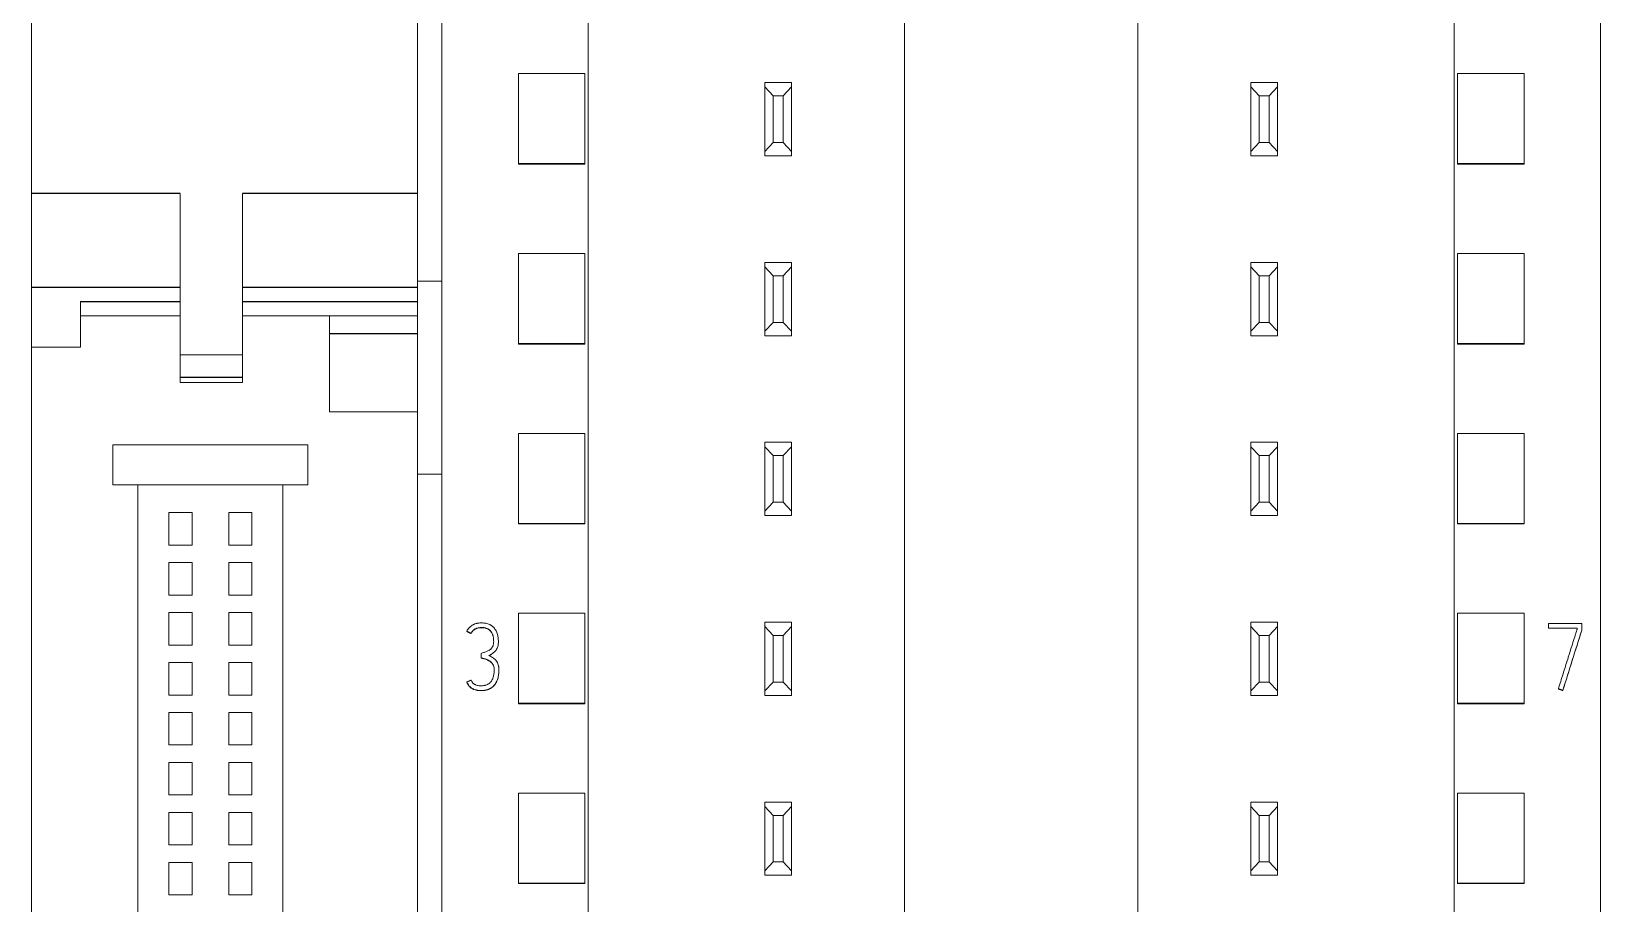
# Model space of a CAD drawing. Header units: millimetres. Extents: x 0 to 594, y 0 to 420.
# Drawn here: x 90.12 to 137.24, y 288.75 to 314.94 of the extents above; entities that cross this region are included whole.
import ezdxf

# ---------------------------------------------------------------- set-up
doc = ezdxf.new("R2010")
doc.units = ezdxf.units.MM
doc.layers.add('1', color=7, linetype='Continuous')

msp = doc.modelspace()

# ---------------------------------------------------------------- linework, layer by layer
at = {"layer": '1', "color": 7, "linetype": 'Continuous', "lineweight": 13}
for p, q in [((102.444, 365.882), (102.444, 252.464)), ((137.244, 365.882), (137.244, 252.464)), ((106.844, 363.601), (106.844, 254.786)), ((132.844, 254.786), (132.844, 363.601)), ((116.344, 257.501), (116.344, 358.401)), ((123.344, 358.401), (123.344, 257.501)), ((101.719, 325.502), (101.719, 307.435)), ((90.119, 325.01), (90.119, 310.066)), ((104.744, 310.97), (104.744, 313.672)), ((106.744, 313.672), (104.744, 313.672)), ((106.744, 310.97), (106.744, 313.672)), ((112.144, 313.401), (112.944, 313.401)), ((112.144, 313.268), (112.144, 313.401)), ((112.944, 313.401), (112.944, 313.268)), ((126.744, 313.401), (127.544, 313.401)), ((126.744, 313.268), (126.744, 313.401)), ((127.544, 313.401), (127.544, 313.268)), ((132.944, 310.97), (132.944, 313.672)), ((132.944, 313.672), (134.944, 313.672)), ((134.944, 310.97), (134.944, 313.672)), ((112.394, 313.001), (112.144, 313.268)), ((112.144, 311.335), (112.144, 313.268)), ((112.694, 313.001), (112.394, 313.001)), ((112.394, 313.001), (112.394, 311.601)), ((112.944, 313.268), (112.694, 313.001)), ((112.694, 311.601), (112.694, 313.001)), ((112.944, 313.268), (112.944, 311.335)), ((126.744, 311.335), (126.744, 313.268)), ((126.994, 313.001), (126.744, 313.268)), ((127.294, 313.001), (126.994, 313.001)), ((126.994, 313.001), (126.994, 311.601)), ((127.544, 313.268), (127.294, 313.001)), ((127.294, 311.601), (127.294, 313.001)), ((127.544, 313.268), (127.544, 311.335)), ((112.144, 311.335), (112.394, 311.601)), ((112.394, 311.601), (112.694, 311.601)), ((112.694, 311.601), (112.944, 311.335)), ((126.744, 311.335), (126.994, 311.601)), ((126.994, 311.601), (127.294, 311.601)), ((127.294, 311.601), (127.544, 311.335)), ((112.144, 311.201), (112.144, 311.335)), ((112.944, 311.201), (112.144, 311.201)), ((112.944, 311.335), (112.944, 311.201)), ((126.744, 311.201), (126.744, 311.335)), ((127.544, 311.201), (126.744, 311.201)), ((127.544, 311.335), (127.544, 311.201)), ((104.744, 310.951), (104.744, 310.97)), ((106.744, 310.97), (104.744, 310.97)), ((106.744, 310.951), (104.744, 310.951)), ((106.744, 310.951), (106.744, 310.97)), ((132.944, 310.951), (132.944, 310.97)), ((132.944, 310.97), (134.944, 310.97)), ((132.944, 310.951), (134.944, 310.951)), ((134.944, 310.951), (134.944, 310.97)), ((94.584, 310.066), (94.584, 305.23)), ((96.454, 310.066), (96.454, 305.23)), ((104.744, 305.569), (104.744, 308.27)), ((106.744, 308.27), (104.744, 308.27)), ((106.744, 305.569), (106.744, 308.27)), ((132.944, 305.569), (132.944, 308.27)), ((132.944, 308.27), (134.944, 308.27)), ((134.944, 305.569), (134.944, 308.27)), ((112.144, 308.001), (112.944, 308.001)), ((112.144, 307.868), (112.144, 308.001)), ((112.394, 307.601), (112.144, 307.868)), ((112.144, 305.935), (112.144, 307.868)), ((112.944, 307.868), (112.694, 307.601)), ((112.944, 308.001), (112.944, 307.868)), ((112.944, 307.868), (112.944, 305.935)), ((126.744, 308.001), (127.544, 308.001)), ((126.744, 307.868), (126.744, 308.001)), ((126.994, 307.601), (126.744, 307.868)), ((126.744, 305.935), (126.744, 307.868)), ((127.544, 307.868), (127.294, 307.601)), ((127.544, 308.001), (127.544, 307.868)), ((127.544, 307.868), (127.544, 305.935)), ((101.719, 307.435), (101.719, 301.645)), ((102.444, 307.435), (101.719, 307.435)), ((112.694, 307.601), (112.394, 307.601)), ((112.394, 307.601), (112.394, 306.201)), ((112.694, 306.201), (112.694, 307.601)), ((127.294, 307.601), (126.994, 307.601)), ((126.994, 307.601), (126.994, 306.201)), ((127.294, 306.201), (127.294, 307.601)), ((90.119, 307.247), (90.119, 305.454)), ((91.592, 305.454), (91.592, 306.824)), ((91.592, 306.401), (94.584, 306.401)), ((91.592, 306.401), (94.584, 306.401)), ((96.454, 306.401), (99.07, 306.401)), ((96.454, 306.401), (101.719, 306.401)), ((99.07, 305.863), (99.07, 306.401)), ((99.07, 306.401), (101.719, 306.401)), ((99.07, 303.516), (99.07, 305.863)), ((112.144, 305.935), (112.394, 306.201)), ((112.144, 305.801), (112.144, 305.935)), ((112.394, 306.201), (112.694, 306.201)), ((112.694, 306.201), (112.944, 305.935)), ((112.944, 305.935), (112.944, 305.801)), ((126.744, 305.935), (126.994, 306.201)), ((126.744, 305.801), (126.744, 305.935)), ((126.994, 306.201), (127.294, 306.201)), ((127.294, 306.201), (127.544, 305.935)), ((127.544, 305.935), (127.544, 305.801)), ((90.119, 305.454), (90.119, 268.101)), ((91.592, 305.454), (90.119, 305.454)), ((104.744, 305.551), (104.744, 305.569)), ((106.744, 305.569), (104.744, 305.569)), ((106.744, 305.551), (104.744, 305.551)), ((106.744, 305.551), (106.744, 305.569)), ((112.944, 305.801), (112.144, 305.801)), ((127.544, 305.801), (126.744, 305.801)), ((132.944, 305.551), (132.944, 305.569)), ((132.944, 305.569), (134.944, 305.569)), ((132.944, 305.551), (134.944, 305.551)), ((134.944, 305.551), (134.944, 305.569)), ((94.584, 305.23), (94.584, 304.553)), ((94.584, 305.23), (96.454, 305.23)), ((96.454, 305.23), (96.454, 304.553)), ((94.584, 304.401), (96.454, 304.401)), ((99.07, 303.516), (101.719, 303.516)), ((104.744, 300.167), (104.744, 302.869)), ((106.744, 302.869), (104.744, 302.869)), ((106.744, 300.167), (106.744, 302.869)), ((112.144, 302.601), (112.944, 302.601)), ((112.144, 302.468), (112.144, 302.601)), ((112.944, 302.601), (112.944, 302.468)), ((126.744, 302.601), (127.544, 302.601)), ((126.744, 302.468), (126.744, 302.601)), ((127.544, 302.601), (127.544, 302.468)), ((132.944, 300.167), (132.944, 302.869)), ((132.944, 302.869), (134.944, 302.869)), ((134.944, 300.167), (134.944, 302.869)), ((92.569, 302.526), (92.569, 301.326)), ((98.419, 302.526), (92.569, 302.526)), ((98.419, 301.326), (98.419, 302.526)), ((112.144, 300.535), (112.144, 302.468)), ((112.394, 302.201), (112.144, 302.468)), ((112.394, 302.201), (112.394, 300.801)), ((112.694, 302.201), (112.394, 302.201)), ((112.944, 302.468), (112.694, 302.201)), ((112.694, 300.801), (112.694, 302.201)), ((112.944, 302.468), (112.944, 300.535)), ((126.744, 300.535), (126.744, 302.468)), ((126.994, 302.201), (126.744, 302.468)), ((126.994, 302.201), (126.994, 300.801)), ((127.294, 302.201), (126.994, 302.201)), ((127.544, 302.468), (127.294, 302.201)), ((127.294, 300.801), (127.294, 302.201)), ((127.544, 302.468), (127.544, 300.535)), ((101.719, 301.645), (101.719, 268.075)), ((102.444, 301.645), (101.719, 301.645)), ((92.569, 301.326), (98.419, 301.326)), ((92.569, 301.326), (92.569, 301.326)), ((92.569, 301.326), (93.319, 301.326)), ((93.319, 301.326), (93.319, 271.376)), ((93.319, 301.326), (93.319, 301.326)), ((97.669, 301.326), (93.319, 301.326)), ((97.669, 271.376), (97.669, 301.326)), ((97.669, 301.326), (97.669, 301.326)), ((97.669, 301.326), (98.419, 301.326)), ((98.419, 301.326), (98.419, 301.326)), ((112.144, 300.535), (112.394, 300.801)), ((112.394, 300.801), (112.694, 300.801)), ((112.694, 300.801), (112.944, 300.535)), ((126.744, 300.535), (126.994, 300.801)), ((126.994, 300.801), (127.294, 300.801)), ((127.294, 300.801), (127.544, 300.535)), ((94.244, 300.489), (94.244, 300.489)), ((94.244, 300.489), (94.944, 300.489)), ((94.244, 299.514), (94.244, 300.489)), ((94.244, 300.489), (94.944, 300.489)), ((94.944, 300.489), (94.944, 300.489)), ((94.944, 300.489), (94.944, 299.514)), ((96.044, 300.489), (96.044, 300.489)), ((96.044, 300.489), (96.744, 300.489)), ((96.044, 299.514), (96.044, 300.489)), ((96.044, 300.489), (96.744, 300.489)), ((96.744, 300.489), (96.744, 300.489)), ((96.744, 300.489), (96.744, 299.514)), ((112.144, 300.401), (112.144, 300.535)), ((112.944, 300.401), (112.144, 300.401)), ((112.944, 300.535), (112.944, 300.401)), ((126.744, 300.401), (126.744, 300.535)), ((127.544, 300.401), (126.744, 300.401)), ((127.544, 300.535), (127.544, 300.401)), ((104.744, 300.151), (104.744, 300.167)), ((106.744, 300.167), (104.744, 300.167)), ((106.744, 300.151), (104.744, 300.151)), ((106.744, 300.151), (106.744, 300.167)), ((132.944, 300.151), (132.944, 300.167)), ((132.944, 300.167), (134.944, 300.167)), ((132.944, 300.151), (134.944, 300.151)), ((134.944, 300.151), (134.944, 300.167)), ((94.944, 299.514), (94.244, 299.514)), ((96.744, 299.514), (96.044, 299.514)), ((94.244, 298.989), (94.244, 298.989)), ((94.244, 298.989), (94.944, 298.989)), ((94.244, 298.014), (94.244, 298.989)), ((94.244, 298.989), (94.944, 298.989)), ((94.944, 298.989), (94.944, 298.989)), ((94.944, 298.989), (94.944, 298.014)), ((96.044, 298.989), (96.044, 298.989)), ((96.044, 298.989), (96.744, 298.989)), ((96.044, 298.014), (96.044, 298.989)), ((96.044, 298.989), (96.744, 298.989)), ((96.744, 298.989), (96.744, 298.989)), ((96.744, 298.989), (96.744, 298.014)), ((94.944, 298.014), (94.244, 298.014)), ((96.744, 298.014), (96.044, 298.014)), ((94.244, 297.489), (94.244, 297.489)), ((94.244, 297.489), (94.944, 297.489)), ((94.244, 296.514), (94.244, 297.489)), ((94.244, 297.489), (94.944, 297.489)), ((94.944, 297.489), (94.944, 297.489)), ((94.944, 297.489), (94.944, 296.514)), ((96.044, 297.489), (96.044, 297.489)), ((96.044, 297.489), (96.744, 297.489)), ((96.044, 296.514), (96.044, 297.489)), ((96.044, 297.489), (96.744, 297.489)), ((96.744, 297.489), (96.744, 297.489)), ((96.744, 297.489), (96.744, 296.514)), ((104.744, 294.766), (104.744, 297.467)), ((106.744, 297.467), (104.744, 297.467)), ((106.744, 294.766), (106.744, 297.467)), ((132.944, 294.766), (132.944, 297.467)), ((132.944, 297.467), (134.944, 297.467)), ((134.944, 294.766), (134.944, 297.467)), ((103.197, 296.929), (103.197, 296.923)), ((112.144, 297.201), (112.944, 297.201)), ((112.144, 297.068), (112.144, 297.201)), ((112.144, 295.135), (112.144, 297.068)), ((112.394, 296.801), (112.144, 297.068)), ((112.944, 297.068), (112.694, 296.801)), ((112.944, 297.201), (112.944, 297.068)), ((112.944, 297.068), (112.944, 295.135)), ((126.744, 297.201), (127.544, 297.201)), ((126.744, 297.068), (126.744, 297.201)), ((126.994, 296.801), (126.744, 297.068)), ((126.744, 295.135), (126.744, 297.068)), ((127.544, 297.068), (127.294, 296.801)), ((127.544, 297.201), (127.544, 297.068)), ((127.544, 297.068), (127.544, 295.135)), ((135.679, 297.023), (135.679, 297.165)), ((135.679, 297.165), (136.678, 297.165)), ((135.679, 297.023), (135.679, 297.017)), ((136.539, 297.023), (135.679, 297.023)), ((135.679, 297.017), (136.539, 297.017)), ((136.539, 296.985), (136.539, 297.023)), ((136.678, 297.165), (136.678, 296.962)), ((136.678, 296.962), (136.678, 296.956)), ((94.944, 296.514), (94.244, 296.514)), ((96.744, 296.514), (96.044, 296.514)), ((103.325, 296.865), (103.325, 296.859)), ((104.143, 296.611), (104.143, 296.617)), ((112.394, 296.801), (112.394, 295.401)), ((112.694, 296.801), (112.394, 296.801)), ((112.694, 295.401), (112.694, 296.801)), ((127.294, 296.801), (126.994, 296.801)), ((126.994, 296.801), (126.994, 295.401)), ((127.294, 295.401), (127.294, 296.801)), ((94.244, 295.989), (94.244, 295.989)), ((94.244, 295.989), (94.944, 295.989)), ((94.244, 295.014), (94.244, 295.989)), ((94.244, 295.989), (94.944, 295.989)), ((94.944, 295.989), (94.944, 295.989)), ((94.944, 295.989), (94.944, 295.014)), ((96.044, 295.989), (96.044, 295.989)), ((96.044, 295.989), (96.744, 295.989)), ((96.044, 295.014), (96.044, 295.989)), ((96.044, 295.989), (96.744, 295.989)), ((96.744, 295.989), (96.744, 295.989)), ((96.744, 295.989), (96.744, 295.014)), ((103.622, 296.264), (103.622, 296.258)), ((103.63, 296.126), (103.63, 296.119)), ((104.16, 295.758), (104.16, 295.764)), ((94.944, 295.014), (94.244, 295.014)), ((96.744, 295.014), (96.044, 295.014)), ((103.197, 295.403), (103.197, 295.396)), ((112.144, 295.135), (112.394, 295.401)), ((112.144, 295.001), (112.144, 295.135)), ((112.394, 295.401), (112.694, 295.401)), ((112.694, 295.401), (112.944, 295.135)), ((112.944, 295.135), (112.944, 295.001)), ((126.744, 295.135), (126.994, 295.401)), ((126.744, 295.001), (126.744, 295.135)), ((126.994, 295.401), (127.294, 295.401)), ((127.294, 295.401), (127.544, 295.135)), ((127.544, 295.135), (127.544, 295.001)), ((135.976, 295.2), (135.976, 295.194)), ((136.109, 295.156), (136.109, 295.15)), ((104.744, 294.751), (104.744, 294.766)), ((106.744, 294.766), (104.744, 294.766)), ((106.744, 294.751), (104.744, 294.751)), ((106.744, 294.751), (106.744, 294.766)), ((112.944, 295.001), (112.144, 295.001)), ((127.544, 295.001), (126.744, 295.001)), ((132.944, 294.751), (132.944, 294.766)), ((132.944, 294.766), (134.944, 294.766)), ((132.944, 294.751), (134.944, 294.751)), ((134.944, 294.751), (134.944, 294.766)), ((94.244, 294.489), (94.244, 294.489)), ((94.244, 294.489), (94.944, 294.489)), ((94.244, 293.514), (94.244, 294.489)), ((94.244, 294.489), (94.944, 294.489)), ((94.944, 294.489), (94.944, 294.489)), ((94.944, 294.489), (94.944, 293.514)), ((96.044, 294.489), (96.044, 294.489)), ((96.044, 294.489), (96.744, 294.489)), ((96.044, 293.514), (96.044, 294.489)), ((96.044, 294.489), (96.744, 294.489)), ((96.744, 294.489), (96.744, 294.489)), ((96.744, 294.489), (96.744, 293.514)), ((94.944, 293.514), (94.244, 293.514)), ((96.744, 293.514), (96.044, 293.514)), ((94.244, 292.989), (94.244, 292.989)), ((94.244, 292.989), (94.944, 292.989)), ((94.244, 292.014), (94.244, 292.989)), ((94.244, 292.989), (94.944, 292.989)), ((94.944, 292.989), (94.944, 292.989)), ((94.944, 292.989), (94.944, 292.014)), ((96.044, 292.989), (96.044, 292.989)), ((96.044, 292.989), (96.744, 292.989)), ((96.044, 292.014), (96.044, 292.989)), ((96.044, 292.989), (96.744, 292.989)), ((96.744, 292.989), (96.744, 292.989)), ((96.744, 292.989), (96.744, 292.014)), ((94.944, 292.014), (94.244, 292.014)), ((96.744, 292.014), (96.044, 292.014)), ((104.744, 289.364), (104.744, 292.066)), ((106.744, 292.066), (104.744, 292.066)), ((106.744, 289.364), (106.744, 292.066)), ((112.144, 291.801), (112.944, 291.801)), ((112.144, 291.668), (112.144, 291.801)), ((112.944, 291.801), (112.944, 291.668)), ((126.744, 291.801), (127.544, 291.801)), ((126.744, 291.668), (126.744, 291.801)), ((127.544, 291.801), (127.544, 291.668)), ((132.944, 289.364), (132.944, 292.066)), ((132.944, 292.066), (134.944, 292.066)), ((134.944, 289.364), (134.944, 292.066)), ((94.244, 291.489), (94.244, 291.489)), ((94.244, 291.489), (94.944, 291.489)), ((94.244, 290.514), (94.244, 291.489)), ((94.244, 291.489), (94.944, 291.489)), ((94.944, 291.489), (94.944, 291.489)), ((94.944, 291.489), (94.944, 290.514)), ((96.044, 291.489), (96.044, 291.489)), ((96.044, 291.489), (96.744, 291.489)), ((96.044, 290.514), (96.044, 291.489)), ((96.044, 291.489), (96.744, 291.489)), ((96.744, 291.489), (96.744, 291.489)), ((96.744, 291.489), (96.744, 290.514)), ((112.144, 289.735), (112.144, 291.668)), ((112.394, 291.401), (112.144, 291.668)), ((112.394, 291.401), (112.394, 290.001)), ((112.694, 291.401), (112.394, 291.401)), ((112.944, 291.668), (112.694, 291.401)), ((112.694, 290.001), (112.694, 291.401)), ((112.944, 291.668), (112.944, 289.735)), ((126.994, 291.401), (126.744, 291.668)), ((126.744, 289.735), (126.744, 291.668)), ((127.294, 291.401), (126.994, 291.401)), ((126.994, 291.401), (126.994, 290.001)), ((127.544, 291.668), (127.294, 291.401)), ((127.294, 290.001), (127.294, 291.401)), ((127.544, 291.668), (127.544, 289.735)), ((94.944, 290.514), (94.244, 290.514)), ((96.744, 290.514), (96.044, 290.514)), ((94.244, 289.989), (94.244, 289.989)), ((94.244, 289.989), (94.944, 289.989)), ((94.244, 289.014), (94.244, 289.989)), ((94.244, 289.989), (94.944, 289.989)), ((94.944, 289.989), (94.944, 289.989)), ((94.944, 289.989), (94.944, 289.014)), ((96.044, 289.989), (96.044, 289.989)), ((96.044, 289.989), (96.744, 289.989)), ((96.044, 289.014), (96.044, 289.989)), ((96.044, 289.989), (96.744, 289.989)), ((96.744, 289.989), (96.744, 289.989)), ((96.744, 289.989), (96.744, 289.014)), ((112.144, 289.735), (112.394, 290.001)), ((112.394, 290.001), (112.694, 290.001)), ((112.694, 290.001), (112.944, 289.735)), ((126.744, 289.735), (126.994, 290.001)), ((126.994, 290.001), (127.294, 290.001)), ((127.294, 290.001), (127.544, 289.735)), ((104.744, 289.351), (104.744, 289.364)), ((106.744, 289.364), (104.744, 289.364)), ((106.744, 289.351), (104.744, 289.351)), ((106.744, 289.351), (106.744, 289.364)), ((112.144, 289.601), (112.144, 289.735)), ((112.944, 289.601), (112.144, 289.601)), ((112.944, 289.735), (112.944, 289.601)), ((126.744, 289.601), (126.744, 289.735)), ((127.544, 289.601), (126.744, 289.601)), ((127.544, 289.735), (127.544, 289.601)), ((132.944, 289.351), (132.944, 289.364)), ((132.944, 289.364), (134.944, 289.364)), ((132.944, 289.351), (134.944, 289.351)), ((134.944, 289.351), (134.944, 289.364)), ((94.944, 289.014), (94.244, 289.014)), ((96.744, 289.014), (96.044, 289.014))]:
    msp.add_line(p, q, dxfattribs=at)
at = {"layer": '1', "color": 7, "linetype": 'Continuous', "lineweight": 25}
for p, q in [((94.584, 310.066), (90.119, 310.066)), ((101.719, 310.066), (96.454, 310.066)), ((94.584, 307.247), (90.119, 307.247)), ((91.592, 306.824), (94.584, 306.824)), ((101.719, 307.247), (96.454, 307.247)), ((96.454, 306.824), (101.719, 306.824)), ((99.07, 305.863), (101.719, 305.863)), ((94.584, 304.553), (96.454, 304.553))]:
    msp.add_line(p, q, dxfattribs=at)
at = {"layer": '1', "color": 7, "linetype": 'Continuous', "lineweight": 13}
for centre, major_axis, ratio, start_param, end_param in [((140.183, 246.354), (313.459, 998.518), 0.017697, 1.525648, 1.527459), ((140.226, 245.825), (315.11, 1003.805), 0.017792, 1.525423, 1.527225)]:
    msp.add_ellipse(centre, major_axis=major_axis, ratio=ratio, start_param=start_param, end_param=end_param, dxfattribs=at)
for points in [[(90.119, 310.066), (90.119, 309.545), (90.119, 308.398), (90.119, 307.487), (90.119, 307.247)], [(94.584, 304.553), (94.584, 304.52), (94.584, 304.463), (94.584, 304.413), (94.584, 304.401), (94.584, 304.401)], [(96.454, 304.553), (96.454, 304.52), (96.454, 304.463), (96.454, 304.413), (96.454, 304.401), (96.454, 304.401)]]:
    msp.add_open_spline(points, degree=3, dxfattribs=at)
for points, knots in [([(103.197, 296.929), (103.205, 296.948), (103.225, 296.983), (103.25, 297.015), (103.27, 297.038), (103.277, 297.045), (103.292, 297.059), (103.299, 297.066), (103.323, 297.085), (103.339, 297.096), (103.365, 297.112), (103.374, 297.117), (103.392, 297.127), (103.401, 297.131), (103.429, 297.144), (103.448, 297.15), (103.477, 297.159), (103.486, 297.161), (103.506, 297.166), (103.516, 297.168), (103.546, 297.173), (103.586, 297.178), (103.626, 297.179), (103.666, 297.178), (103.686, 297.177), (103.727, 297.174), (103.747, 297.171), (103.787, 297.163), (103.806, 297.158), (103.844, 297.146), (103.863, 297.139), (103.891, 297.126), (103.9, 297.121), (103.917, 297.111), (103.926, 297.106), (103.951, 297.089), (103.967, 297.077), (103.989, 297.057), (103.996, 297.049), (104.01, 297.035), (104.017, 297.027), (104.036, 297.004), (104.048, 296.987), (104.069, 296.953), (104.078, 296.935), (104.103, 296.88), (104.115, 296.841), (104.128, 296.783), (104.132, 296.763), (104.137, 296.723), (104.139, 296.703), (104.142, 296.663), (104.143, 296.642), (104.143, 296.602), (104.143, 296.582), (104.14, 296.542), (104.138, 296.522), (104.129, 296.482), (104.124, 296.463), (104.109, 296.425), (104.1, 296.407), (104.085, 296.381), (104.08, 296.372), (104.068, 296.356), (104.062, 296.348), (104.042, 296.325), (104.028, 296.311), (104.005, 296.291), (103.998, 296.284), (103.981, 296.272), (103.973, 296.266), (103.948, 296.249), (103.931, 296.239), (103.896, 296.219), (103.878, 296.209), (103.86, 296.2)], [0, 0, 0, 0, 0.03125, 0.0625, 0.0625, 0.078125, 0.078125, 0.09375, 0.09375, 0.125, 0.125, 0.140625, 0.140625, 0.15625, 0.15625, 0.1875, 0.1875, 0.203125, 0.203125, 0.21875, 0.21875, 0.25, 0.28125, 0.28125, 0.3125, 0.3125, 0.34375, 0.34375, 0.375, 0.375, 0.40625, 0.40625, 0.421875, 0.421875, 0.4375, 0.4375, 0.46875, 0.46875, 0.484375, 0.484375, 0.5, 0.5, 0.53125, 0.53125, 0.5625, 0.5625, 0.625, 0.625, 0.65625, 0.65625, 0.6875, 0.6875, 0.71875, 0.71875, 0.75, 0.75, 0.78125, 0.78125, 0.8125, 0.8125, 0.84375, 0.84375, 0.859375, 0.859375, 0.875, 0.875, 0.90625, 0.90625, 0.921875, 0.921875, 0.9375, 0.9375, 0.96875, 0.96875, 1, 1, 1, 1]), ([(103.622, 296.264), (103.653, 296.273), (103.685, 296.283), (103.748, 296.303), (103.779, 296.313), (103.824, 296.333), (103.839, 296.341), (103.867, 296.358), (103.881, 296.367), (103.901, 296.382), (103.907, 296.388), (103.919, 296.399), (103.925, 296.405), (103.941, 296.423), (103.951, 296.436), (103.965, 296.457), (103.969, 296.464), (103.976, 296.479), (103.98, 296.487), (103.989, 296.51), (103.993, 296.526), (103.999, 296.558), (104, 296.575), (104.002, 296.608), (104.002, 296.624), (104.001, 296.673), (103.999, 296.706), (103.991, 296.755), (103.988, 296.771), (103.981, 296.795), (103.979, 296.803), (103.974, 296.819), (103.971, 296.827), (103.962, 296.85), (103.954, 296.865), (103.938, 296.894), (103.929, 296.908), (103.909, 296.934), (103.898, 296.946), (103.88, 296.963), (103.874, 296.969), (103.861, 296.979), (103.854, 296.984), (103.833, 296.998), (103.818, 297.006), (103.787, 297.018), (103.772, 297.023), (103.739, 297.031), (103.723, 297.034), (103.69, 297.038), (103.673, 297.039), (103.64, 297.04), (103.624, 297.04), (103.59, 297.038), (103.574, 297.036), (103.541, 297.031), (103.525, 297.027), (103.501, 297.02), (103.493, 297.018), (103.477, 297.012), (103.47, 297.008), (103.455, 297.001), (103.447, 296.997), (103.433, 296.989), (103.426, 296.984), (103.406, 296.97), (103.393, 296.959), (103.37, 296.935), (103.359, 296.922), (103.341, 296.895), (103.332, 296.88), (103.325, 296.865)], [0, 0, 0, 0, 0.0625, 0.0625, 0.125, 0.125, 0.15625, 0.15625, 0.1875, 0.1875, 0.203125, 0.203125, 0.21875, 0.21875, 0.25, 0.25, 0.265625, 0.265625, 0.28125, 0.28125, 0.3125, 0.3125, 0.34375, 0.34375, 0.375, 0.375, 0.4375, 0.4375, 0.46875, 0.46875, 0.484375, 0.484375, 0.5, 0.5, 0.53125, 0.53125, 0.5625, 0.5625, 0.59375, 0.59375, 0.609375, 0.609375, 0.625, 0.625, 0.65625, 0.65625, 0.6875, 0.6875, 0.71875, 0.71875, 0.75, 0.75, 0.78125, 0.78125, 0.8125, 0.8125, 0.84375, 0.84375, 0.859375, 0.859375, 0.875, 0.875, 0.890625, 0.890625, 0.90625, 0.90625, 0.9375, 0.9375, 0.96875, 0.96875, 1, 1, 1, 1]), ([(103.325, 296.859), (103.332, 296.874), (103.34, 296.888), (103.359, 296.915), (103.369, 296.928), (103.386, 296.946), (103.392, 296.952), (103.405, 296.963), (103.412, 296.968), (103.425, 296.977), (103.432, 296.982), (103.446, 296.991), (103.453, 296.994), (103.475, 297.005), (103.491, 297.011), (103.523, 297.021), (103.539, 297.024), (103.572, 297.03), (103.588, 297.031), (103.621, 297.034), (103.638, 297.034), (103.687, 297.033), (103.72, 297.03), (103.761, 297.02), (103.769, 297.018), (103.785, 297.013), (103.792, 297.01), (103.815, 297.001), (103.83, 296.993), (103.851, 296.98), (103.858, 296.975), (103.871, 296.965), (103.878, 296.959), (103.896, 296.942), (103.907, 296.93), (103.922, 296.91), (103.927, 296.904), (103.936, 296.89), (103.949, 296.869), (103.96, 296.847), (103.973, 296.816), (103.978, 296.8), (103.986, 296.77), (103.989, 296.757), (103.992, 296.743)], [0, 0, 0, 0, 0.055989, 0.055989, 0.111979, 0.111979, 0.139974, 0.139974, 0.167968, 0.167968, 0.195963, 0.195963, 0.223958, 0.223958, 0.279947, 0.279947, 0.335937, 0.335937, 0.391926, 0.391926, 0.447916, 0.447916, 0.559895, 0.559895, 0.587889, 0.587889, 0.615884, 0.615884, 0.671874, 0.671874, 0.699868, 0.699868, 0.727863, 0.727863, 0.783853, 0.783853, 0.811847, 0.811847, 0.839842, 0.895832, 0.895832, 0.951821, 0.951821, 1, 1, 1, 1]), ([(135.976, 295.2), (136.023, 295.349), (136.07, 295.498), (136.14, 295.721), (136.163, 295.795), (136.209, 295.944), (136.233, 296.019), (136.268, 296.13), (136.28, 296.167), (136.303, 296.242), (136.315, 296.279), (136.35, 296.39), (136.373, 296.465), (136.42, 296.613), (136.443, 296.688), (136.479, 296.799), (136.49, 296.836), (136.508, 296.892), (136.514, 296.911), (136.523, 296.938), (136.526, 296.948), (136.532, 296.966), (136.536, 296.975), (136.539, 296.985)], [0, 0, 0, 0, 0.25, 0.25, 0.375, 0.375, 0.5, 0.5, 0.5625, 0.5625, 0.625, 0.625, 0.75, 0.75, 0.875, 0.875, 0.9375, 0.9375, 0.96875, 0.96875, 0.984375, 0.984375, 1, 1, 1, 1]), ([(104.138, 296.521), (104.139, 296.532), (104.14, 296.543), (104.143, 296.573), (104.143, 296.591), (104.143, 296.61)], [0, 0, 0, 0, 0.372922, 0.372922, 1, 1, 1, 1]), ([(103.86, 296.2), (103.879, 296.191), (103.897, 296.181), (103.934, 296.16), (103.952, 296.149), (103.987, 296.126), (104.004, 296.114), (104.028, 296.093), (104.036, 296.086), (104.051, 296.071), (104.059, 296.064), (104.079, 296.04), (104.091, 296.023), (104.108, 295.996), (104.113, 295.986), (104.122, 295.967), (104.126, 295.957), (104.138, 295.928), (104.144, 295.908), (104.151, 295.877), (104.152, 295.867), (104.156, 295.846), (104.157, 295.835), (104.159, 295.804), (104.16, 295.783), (104.16, 295.741), (104.159, 295.72), (104.156, 295.678), (104.154, 295.657), (104.149, 295.615), (104.146, 295.595), (104.133, 295.533), (104.122, 295.493), (104.102, 295.445), (104.098, 295.435), (104.089, 295.416), (104.084, 295.406), (104.069, 295.378), (104.058, 295.361), (104.033, 295.327), (104.02, 295.31), (103.998, 295.288), (103.99, 295.28), (103.974, 295.266), (103.966, 295.259), (103.941, 295.24), (103.924, 295.228), (103.896, 295.213), (103.887, 295.208), (103.868, 295.199), (103.858, 295.194), (103.809, 295.175), (103.768, 295.164), (103.706, 295.155), (103.684, 295.153), (103.642, 295.15), (103.621, 295.15), (103.579, 295.151), (103.558, 295.152), (103.526, 295.155), (103.516, 295.157), (103.495, 295.16), (103.485, 295.162), (103.454, 295.17), (103.434, 295.176), (103.404, 295.188), (103.394, 295.192), (103.375, 295.201), (103.366, 295.206), (103.338, 295.223), (103.321, 295.235), (103.297, 295.255), (103.289, 295.262), (103.274, 295.277), (103.267, 295.285), (103.248, 295.31), (103.237, 295.328), (103.215, 295.364), (103.206, 295.383), (103.197, 295.403)], [0, 0, 0, 0, 0.03125, 0.03125, 0.0625, 0.0625, 0.09375, 0.09375, 0.109375, 0.109375, 0.125, 0.125, 0.15625, 0.15625, 0.171875, 0.171875, 0.1875, 0.1875, 0.21875, 0.21875, 0.234375, 0.234375, 0.25, 0.25, 0.28125, 0.28125, 0.3125, 0.3125, 0.34375, 0.34375, 0.375, 0.375, 0.4375, 0.4375, 0.453125, 0.453125, 0.46875, 0.46875, 0.5, 0.5, 0.53125, 0.53125, 0.546875, 0.546875, 0.5625, 0.5625, 0.59375, 0.59375, 0.609375, 0.609375, 0.625, 0.625, 0.6875, 0.6875, 0.71875, 0.71875, 0.75, 0.75, 0.78125, 0.78125, 0.796875, 0.796875, 0.8125, 0.8125, 0.84375, 0.84375, 0.859375, 0.859375, 0.875, 0.875, 0.90625, 0.90625, 0.921875, 0.921875, 0.9375, 0.9375, 0.96875, 0.96875, 1, 1, 1, 1]), ([(103.325, 295.461), (103.332, 295.445), (103.34, 295.429), (103.358, 295.4), (103.368, 295.386), (103.386, 295.367), (103.392, 295.361), (103.405, 295.35), (103.412, 295.345), (103.426, 295.335), (103.434, 295.33), (103.449, 295.322), (103.457, 295.319), (103.482, 295.309), (103.498, 295.304), (103.532, 295.297), (103.549, 295.295), (103.584, 295.292), (103.601, 295.292), (103.635, 295.292), (103.653, 295.292), (103.687, 295.295), (103.704, 295.298), (103.73, 295.302), (103.738, 295.304), (103.755, 295.308), (103.763, 295.311), (103.788, 295.319), (103.804, 295.325), (103.828, 295.337), (103.835, 295.341), (103.85, 295.35), (103.857, 295.355), (103.878, 295.37), (103.891, 295.381), (103.915, 295.406), (103.926, 295.42), (103.945, 295.449), (103.954, 295.464), (103.969, 295.495), (103.976, 295.511), (103.992, 295.56), (104, 295.594), (104.009, 295.645), (104.011, 295.662), (104.015, 295.696), (104.017, 295.714), (104.018, 295.748), (104.019, 295.765), (104.018, 295.791), (104.018, 295.8), (104.016, 295.817), (104.015, 295.826), (104.012, 295.852), (104.008, 295.868), (103.999, 295.893), (103.996, 295.901), (103.988, 295.916), (103.984, 295.924), (103.971, 295.946), (103.961, 295.96), (103.939, 295.987), (103.927, 296), (103.901, 296.022), (103.887, 296.032), (103.858, 296.051), (103.842, 296.059), (103.811, 296.075), (103.796, 296.081), (103.763, 296.093), (103.747, 296.098), (103.698, 296.112), (103.664, 296.12), (103.63, 296.126)], [0, 0, 0, 0, 0.03125, 0.03125, 0.0625, 0.0625, 0.078125, 0.078125, 0.09375, 0.09375, 0.109375, 0.109375, 0.125, 0.125, 0.15625, 0.15625, 0.1875, 0.1875, 0.21875, 0.21875, 0.25, 0.25, 0.28125, 0.28125, 0.296875, 0.296875, 0.3125, 0.3125, 0.34375, 0.34375, 0.359375, 0.359375, 0.375, 0.375, 0.40625, 0.40625, 0.4375, 0.4375, 0.46875, 0.46875, 0.5, 0.5, 0.5625, 0.5625, 0.59375, 0.59375, 0.625, 0.625, 0.65625, 0.65625, 0.671875, 0.671875, 0.6875, 0.6875, 0.71875, 0.71875, 0.734375, 0.734375, 0.75, 0.75, 0.78125, 0.78125, 0.8125, 0.8125, 0.84375, 0.84375, 0.875, 0.875, 0.90625, 0.90625, 0.9375, 0.9375, 1, 1, 1, 1]), ([(103.63, 296.119), (103.664, 296.114), (103.697, 296.106), (103.747, 296.092), (103.763, 296.087), (103.795, 296.075), (103.811, 296.069), (103.835, 296.057), (103.842, 296.053), (103.858, 296.044), (103.865, 296.04), (103.887, 296.026), (103.901, 296.016), (103.92, 295.999), (103.927, 295.993), (103.939, 295.98), (103.945, 295.974), (103.961, 295.954), (103.971, 295.94), (103.984, 295.918), (103.988, 295.91), (103.992, 295.902), (103.992, 295.901), (103.993, 295.901)], [0, 0, 0, 0, 0.234549, 0.234549, 0.351824, 0.351824, 0.469098, 0.469098, 0.527735, 0.527735, 0.586373, 0.586373, 0.703647, 0.703647, 0.762285, 0.762285, 0.820922, 0.820922, 0.938196, 0.938196, 0.996834, 0.996834, 1, 1, 1, 1]), ([(103.86, 296.194), (103.878, 296.203), (103.896, 296.213), (103.919, 296.226), (103.925, 296.23), (103.932, 296.233)], [0, 0, 0, 0, 0.735565, 0.735565, 1, 1, 1, 1]), ([(103.197, 295.396), (103.206, 295.377), (103.215, 295.358), (103.237, 295.322), (103.248, 295.304), (103.267, 295.279), (103.274, 295.271), (103.289, 295.256), (103.297, 295.249), (103.321, 295.229), (103.338, 295.217), (103.365, 295.201), (103.375, 295.196), (103.394, 295.186), (103.403, 295.182), (103.433, 295.171), (103.453, 295.164), (103.494, 295.154), (103.515, 295.151), (103.556, 295.146), (103.577, 295.145), (103.619, 295.144), (103.64, 295.144), (103.682, 295.147), (103.703, 295.149), (103.734, 295.153), (103.745, 295.155), (103.765, 295.159), (103.776, 295.161), (103.806, 295.169), (103.826, 295.176), (103.856, 295.187), (103.865, 295.191), (103.884, 295.2), (103.894, 295.205), (103.922, 295.22), (103.939, 295.232), (103.972, 295.257), (103.988, 295.271), (104.017, 295.301), (104.031, 295.318), (104.056, 295.352), (104.067, 295.369), (104.082, 295.397), (104.087, 295.406), (104.096, 295.425), (104.101, 295.435), (104.121, 295.484), (104.132, 295.524), (104.145, 295.585), (104.149, 295.606), (104.154, 295.648), (104.156, 295.669), (104.158, 295.693), (104.158, 295.696), (104.158, 295.699)], [0, 0, 0, 0, 0.045144, 0.045144, 0.090287, 0.090287, 0.112859, 0.112859, 0.135431, 0.135431, 0.180575, 0.180575, 0.203147, 0.203147, 0.225718, 0.225718, 0.270862, 0.270862, 0.316006, 0.316006, 0.361149, 0.361149, 0.406293, 0.406293, 0.451437, 0.451437, 0.474009, 0.474009, 0.49658, 0.49658, 0.541724, 0.541724, 0.564296, 0.564296, 0.586868, 0.586868, 0.632011, 0.632011, 0.677155, 0.677155, 0.722299, 0.722299, 0.767442, 0.767442, 0.790014, 0.790014, 0.812586, 0.812586, 0.902873, 0.902873, 0.948017, 0.948017, 0.993161, 0.993161, 1, 1, 1, 1])]:
    msp.add_open_spline(points, degree=3, knots=knots, dxfattribs=at)
for points, weights in [([(103.325, 296.865), (103.261, 296.897), (103.197, 296.929)], [0.500000160715, 0.499999839285, 0.500000160715]), ([(103.197, 296.923), (103.261, 296.891), (103.325, 296.859)], [0.499999683806, 0.500000316194, 0.499999683806]), ([(103.63, 296.126), (103.626, 296.195), (103.622, 296.264)], [0.500000012118, 0.499999987882, 0.500000012118]), ([(103.622, 296.258), (103.626, 296.189), (103.63, 296.119)], [0.499999981855, 0.500000018145, 0.499999981855]), ([(103.197, 295.403), (103.261, 295.432), (103.325, 295.461)], [0.500000179596, 0.499999820404, 0.500000179596]), ([(136.109, 295.156), (136.043, 295.178), (135.976, 295.2)], [0.499999642085, 0.500000357915, 0.499999642085]), ([(135.976, 295.194), (136.043, 295.172), (136.109, 295.15)], [0.500000441355, 0.499999558645, 0.500000441355])]:
    msp.add_rational_spline(points, weights, degree=2, dxfattribs=at)

doc.saveas('drawing.dxf')
